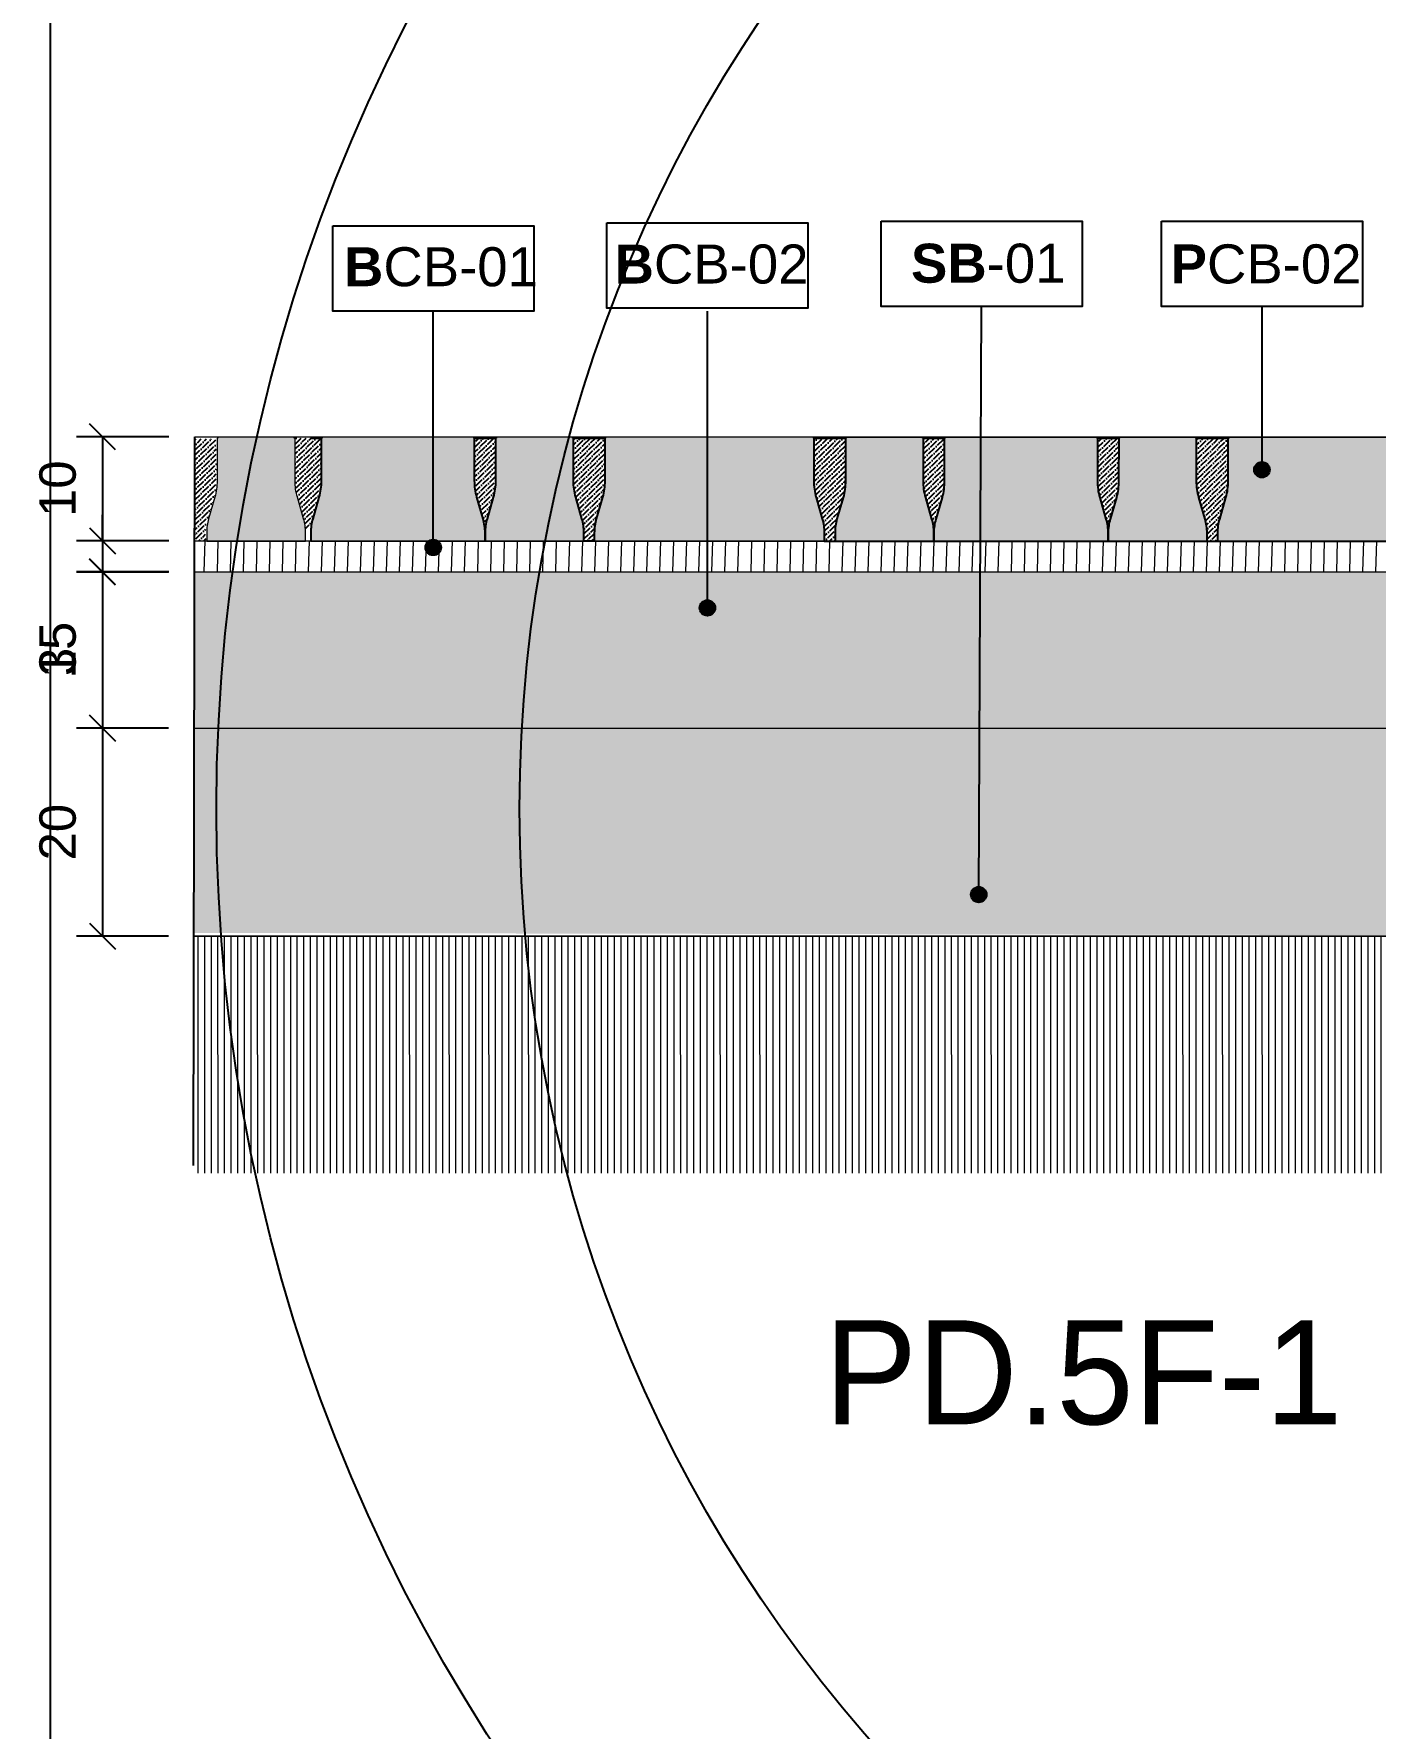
# Model space of a CAD drawing. Header units: metres. Extents: x -325 to 301, y -147 to 149.
# Drawn here: x 62.219 to 63.507, y 70.963 to 72.592 of the extents above; entities that cross this region are included whole.
import ezdxf

# ---------------------------------------------------------------- set-up
doc = ezdxf.new("R2010")
doc.units = ezdxf.units.M
doc.layers.get('Defpoints').update_dxf_attribs({"lineweight": 13})
doc.layers.add('-aux', color=50, linetype='Continuous', plot=False)
doc.layers.add('-AUX-QAD', color=5, linetype='Continuous', plot=False)
doc.layers.add('0-TX-1_25', color=7, linetype='Continuous', true_color=0x3f4f7f)
doc.layers.add('EIT_3 TR sorra', color=7, linetype='Continuous', true_color=0xd8ceb0)
for name, color, linetype, lineweight, true_color in [('03-TR-Paviment_05_Open Joint Precast Pavements', 7, 'Continuous', 5, 0xb3b3b3), ('3-TR sorra granitica', 7, 'Continuous', 0, 0xf2dac9), ('3-TR tot_u', 7, 'Continuous', 5, 0x787878)]:
    doc.layers.add(name, color=color, linetype=linetype, lineweight=lineweight, true_color=true_color)
for name, color, linetype, lineweight in [('1-CM', 7, 'Continuous', 0), ('3-TR Seleccionat', 44, 'Continuous', 0), ('3-TR Tot-u', 37, 'Continuous', 0)]:
    doc.layers.add(name, color=color, linetype=linetype, lineweight=lineweight)
for name, color, linetype in [('1-SECCIÓ', 1, 'Continuous'), ('A-KEYPLAN_HATCH', 7, 'Continuous'), ('A_TEXT_2', 7, 'Continuous')]:
    doc.layers.add(name, color=color, linetype=linetype)
doc.styles.get("Standard").update_dxf_attribs({"font": 'arial.ttf'})
doc.styles.add('x-llegenda materials$0$ENGRAVERS', font='TT0586M.TTF')
doc.dimstyles.new('ISO-25', dxfattribs={"dimtxt": 0.1, "dimasz": 0.1, "dimexe": 0.1, "dimexo": 0.1, "dimgap": 0.1, "dimtad": 1, "dimdec": 0, "dimlfac": 100, "dimzin": 9, "dimtxsty": 'Standard', "dimblk": 'OBLIQUE', "dimcen": 0.1, "dimadec": 0, "dimazin": 0, "dimtfac": 1, "dimtdec": 0, "dimtmove": 0, "dimatfit": 3, "dimldrblk": 'OBLIQUE', "dimfxl": 1, "dimarcsym": 0})
pattern_1 = [(44.41469319198954, (33.19549454456551, 1.896411800217919), (0.001877787426372729, 0.006618133599094154), [0.00853281250000004, -0.00170656250000001, 0, -0.00170656250000001])]
pattern_2 = [(44.41469319198954, (33.79414858476848, 1.896225251290531), (0.001877787426372729, 0.006618133599094154), [0.00853281250000004, -0.00170656250000001, 0, -0.00170656250000001])]

# ---------------------------------------------------------------- blocks, each defined once
blk = doc.blocks.new('hatch keyplan 2')
at = {"layer": 'A-KEYPLAN_HATCH'}
blk.add_lwpolyline([(0, 0.005476596624248486), (0.012874798693294, 0.005476596623793739), (0.012874798693294, -2.273736754432321e-13), (0, 0)], close=True, dxfattribs=at)
blk = doc.blocks.new('hatch keyplan')
at = {"layer": 'A-KEYPLAN_HATCH'}
blk.add_blockref('hatch keyplan 2', (1.430579833341536, 0.8521467901477053), dxfattribs=at)
blk = doc.blocks.new('B-CB02')
at = {"layer": 'A-KEYPLAN_HATCH'}
blk.add_blockref('hatch keyplan', (-1.430579833341536, -0.8521467901477053), dxfattribs=at)
at = {"layer": 'A_TEXT_2', "insert": (-0.0007977308478888112, 0.004087061300781514), "char_height": 0.0025, "attachment_point": 1}
blk.add_mtext_dynamic_manual_height_columns('\\pi0.00129;{\\fArial|b1|i0|c0|p34;B}CB-02', width=0.01456192034901793, gutter_width=0.015, heights=[0], dxfattribs=at)
blk = doc.blocks.new('SB-01')
at = {"layer": 'A-KEYPLAN_HATCH'}
blk.add_blockref('hatch keyplan', (-1.430579833341536, -0.8521467901477053), dxfattribs=at)
at = {"layer": 'A_TEXT_2', "insert": (-0.0007977307988561444, 0.004032374434375541), "char_height": 0.0025, "attachment_point": 1}
blk.add_mtext_dynamic_manual_height_columns('\\pi0.00271;{\\fArial|b1|i0|c0|p34;SB}-01', width=0.01456192034901793, gutter_width=0.015, heights=[0], dxfattribs=at)
blk = doc.blocks.new('B-CB01')
at = {"layer": 'A-KEYPLAN_HATCH'}
blk.add_blockref('hatch keyplan', (-1.430579833341536, -0.8521467901477052), dxfattribs=at)
at = {"layer": 'A_TEXT_2', "insert": (-0.0007977308478921419, 0.004105509799023688), "char_height": 0.0025, "attachment_point": 1}
blk.add_mtext_dynamic_manual_height_columns('\\pi0.00152;{\\fArial|b1|i0|c0|p34;B}CB-01', width=0.01456192034901793, gutter_width=0.015, heights=[0], dxfattribs=at)
blk = doc.blocks.new('POINT')
at = {"layer": '0-TX-1_25'}
h = blk.add_hatch(dxfattribs=at)
h.set_pattern_fill('ANGLE', color=256)
h.set_pattern_definition([(0, (-83.74681484067048, -12.72584030761209), (0, 6.985), [5.08, -1.905]), (90, (-83.74681484067048, -12.72584030761209), (-6.985, 4.277078946022131e-16), [5.08, -1.905])])
edge = h.paths.add_edge_path()
edge.add_arc((0, 0), 0.0075, 0, 360)
h = blk.add_hatch(color=256, dxfattribs=at)
h.dxf.hatch_style = 1
edge = h.paths.add_edge_path()
edge.add_arc((0, 0), 0.0075, 0, 360)
blk.add_circle((0, 0), 0.0075, dxfattribs=at)
blk = doc.blocks.new('PCB03')
at = {"layer": 'A-KEYPLAN_HATCH'}
blk.add_blockref('hatch keyplan', (-1.42957983326266, -0.8521467901535917), dxfattribs=at)
at = {"layer": 'A_TEXT_2', "insert": (0.0002022692309803231, 0.0039881901570753), "char_height": 0.0025, "attachment_point": 1}
blk.add_mtext_dynamic_manual_height_columns('\\pi0.00139;{\\fArial|b1|i0|c0|p34;P}CB-02', width=0.01456192034901793, gutter_width=0.015, heights=[0], dxfattribs=at)
blk = doc.blocks.new('_Oblique')
at = {"color": 0, "lineweight": -2}
blk.add_line((-0.499999999995058, -0.4999999998130015), (0.500000000028669, 0.500000000163238), dxfattribs=at)
blk = doc.blocks.new('*D508')
at = {"layer": '0-TX-1_25', "color": 0, "lineweight": -2, "transparency": 16777216}
for p, q in [((62.34834091447259, 72.20461148349841), (62.25948401243419, 72.20461148349841)), ((62.28448401243419, 72.20461148349841), (62.28448401243419, 72.10461148349842)), ((62.34834091383151, 72.10461148349842), (62.25948401243419, 72.10461148349842))]:
    blk.add_line(p, q, dxfattribs=at)
at = {"layer": 'Defpoints', "color": 0, "transparency": 16777216}
for p in [(62.37334091447259, 72.20461148349841), (62.28448401243419, 72.10461148349842), (62.37334091383151, 72.10461148349842)]:
    blk.add_point(p, dxfattribs=at)
at = {"layer": '0-TX-1_25', "color": 0, "lineweight": -2, "transparency": 16777216, "xscale": 0.025, "yscale": 0.025, "zscale": 0.025}
for p, rotation in [((62.28448401243419, 72.20461148349841), 90), ((62.28448401243419, 72.10461148349842), 270)]:
    blk.add_blockref('_Oblique', p, dxfattribs=dict(at, rotation=rotation))
at = {"layer": '0-TX-1_25', "color": 0, "transparency": 16777216, "insert": (62.24161395786394, 72.15461148349839), "char_height": 0.035, "attachment_point": 5, "rotation": 90}
blk.add_mtext('10', dxfattribs=at)
blk = doc.blocks.new('*D509')
at = {"layer": '0-TX-1_25', "color": 0, "lineweight": -2, "transparency": 16777216}
for p, q in [((62.28448401243425, 72.10461148349842), (62.28448401243425, 72.12961148349842)), ((62.34834091383151, 72.10461148349842), (62.25948401243425, 72.10461148349842)), ((62.28448401243425, 72.10461148349842), (62.28448401243425, 72.07461148349842)), ((62.34834091363919, 72.07461148349842), (62.25948401243425, 72.07461148349842)), ((62.28448401243425, 72.07461148349842), (62.28448401243425, 71.95169197463075))]:
    blk.add_line(p, q, dxfattribs=at)
at = {"layer": 'Defpoints', "color": 0, "transparency": 16777216}
for p in [(62.37334091383151, 72.10461148349842), (62.28448401243425, 72.07461148349842), (62.37334091363919, 72.07461148349842)]:
    blk.add_point(p, dxfattribs=at)
at = {"layer": '0-TX-1_25', "color": 0, "lineweight": -2, "transparency": 16777216, "xscale": 0.025, "yscale": 0.025, "zscale": 0.025}
for p, rotation in [((62.28448401243425, 72.10461148349842), 270), ((62.28448401243425, 72.07461148349842), 90)]:
    blk.add_blockref('_Oblique', p, dxfattribs=dict(at, rotation=rotation))
at = {"layer": '0-TX-1_25', "color": 0, "transparency": 16777216, "insert": (62.24160202061979, 71.98815172906455), "char_height": 0.035, "attachment_point": 5, "rotation": 90}
blk.add_mtext('3', dxfattribs=at)
blk = doc.blocks.new('*D510')
at = {"layer": '0-TX-1_25', "color": 0, "lineweight": -2, "transparency": 16777216}
for p, q in [((62.34809694370386, 72.0744453959608), (62.25948401243431, 72.0744453959608)), ((62.28448401243431, 72.0744453959608), (62.28448401243431, 71.92461148349997)), ((62.34809694274331, 71.92461148349997), (62.25948401243431, 71.92461148349997))]:
    blk.add_line(p, q, dxfattribs=at)
at = {"layer": 'Defpoints', "color": 0, "transparency": 16777216}
for p in [(62.37309694370386, 72.0744453959608), (62.28448401243431, 71.92461148349997), (62.37309694274331, 71.92461148349997)]:
    blk.add_point(p, dxfattribs=at)
at = {"layer": '0-TX-1_25', "color": 0, "lineweight": -2, "transparency": 16777216, "xscale": 0.025, "yscale": 0.025, "zscale": 0.025}
for p, rotation in [((62.28448401243431, 72.0744453959608), 90), ((62.28448401243431, 71.92461148349997), 270)]:
    blk.add_blockref('_Oblique', p, dxfattribs=dict(at, rotation=rotation))
at = {"layer": '0-TX-1_25', "color": 0, "transparency": 16777216, "insert": (62.24161395786405, 71.99952843973035), "char_height": 0.035, "attachment_point": 5, "rotation": 90}
blk.add_mtext('15', dxfattribs=at)
blk = doc.blocks.new('*D511')
at = {"layer": '0-TX-1_25', "color": 0, "lineweight": -2, "transparency": 16777216}
for p, q in [((62.34781579914892, 71.92444592291261), (62.25948401243436, 71.92444592291261)), ((62.28448401243436, 71.92444592291261), (62.28448401243436, 71.72461148350177)), ((62.34781579786783, 71.72461148350177), (62.25948401243436, 71.72461148350177))]:
    blk.add_line(p, q, dxfattribs=at)
at = {"layer": 'Defpoints', "color": 0, "transparency": 16777216}
for p in [(62.37281579914892, 71.92444592291261), (62.28448401243436, 71.72461148350177), (62.37281579786783, 71.72461148350177)]:
    blk.add_point(p, dxfattribs=at)
at = {"layer": '0-TX-1_25', "color": 0, "lineweight": -2, "transparency": 16777216, "xscale": 0.025, "yscale": 0.025, "zscale": 0.025}
for p, rotation in [((62.28448401243436, 71.92444592291261), 90), ((62.28448401243436, 71.72461148350177), 270)]:
    blk.add_blockref('_Oblique', p, dxfattribs=dict(at, rotation=rotation))
at = {"layer": '0-TX-1_25', "color": 0, "transparency": 16777216, "insert": (62.24161395786411, 71.82452870320716), "char_height": 0.035, "attachment_point": 5, "rotation": 90}
blk.add_mtext('20', dxfattribs=at)

msp = doc.modelspace()

# ---------------------------------------------------------------- hatches: boundary and pattern name
at = {"layer": '03-TR-Paviment_05_Open Joint Precast Pavements'}
h = msp.add_hatch(color=256, dxfattribs=at)
h.dxf.hatch_style = 1
edge = h.paths.add_edge_path()
edge.add_line((62.47958551943285, 72.1041510557046), (62.47958807267612, 72.11234683468578))
edge.add_arc((62.4311705143372, 72.11236191934081), 0.04841756068875655, 359.9821493055315, 375.9811684319209)
edge.add_line((62.47771684468979, 72.12569230994865), (62.47177666708347, 72.14643389741238))
edge.add_arc((62.52671274156273, 72.16216701920905), 0.05714458330112045, 179.982144198055, 195.981163324337, ccw=False)
edge.add_line((62.46956816103658, 72.16218482789154), (62.46958097359121, 72.20331010216987))
edge.add_line((62.46958097359121, 72.20331010216987), (62.46878376905501, 72.20331035211339))
edge.add_line((62.46878376905501, 72.20331035211339), (62.46878403270307, 72.20415442689509))
edge.add_line((62.46878403270307, 72.20415442689509), (62.395486241358, 72.2041772652107))
edge.add_line((62.395486241358, 72.2041772652107), (62.39548597856567, 72.20333318853046))
edge.add_line((62.39548597856567, 72.20333318853046), (62.39468877317373, 72.20333344037253))
edge.add_line((62.39468877317373, 72.20333344037253), (62.39467595924195, 72.16220816661563))
edge.add_arc((62.33753136318598, 72.1622259716978), 0.05714459882981884, 343.98312868647014, 359.9821478127524, ccw=False)
edge.add_line((62.39245763669568, 72.14645861130492), (62.38650453527847, 72.12572072689551))
edge.add_arc((62.43304254643377, 72.11236133681575), 0.04841755658429921, 163.9831303516166, 179.9821494780036)
edge.add_line((62.38462499219926, 72.11237642132376), (62.38462243810025, 72.10418064424114))
edge.add_line((62.38462243810025, 72.10418064424114), (62.47958551943285, 72.1041510557046))
h = msp.add_hatch(color=256, dxfattribs=at)
h.dxf.hatch_style = 1
edge = h.paths.add_edge_path()
edge.add_line((62.65207667236613, 72.10409731109804), (62.65207922602792, 72.1122930888973))
edge.add_arc((62.60366166282535, 72.11230817953779), 0.04841756555427229, 359.9821422243306, 375.9811613507175)
edge.add_line((62.65020799950291, 72.12563856573253), (62.64426782230576, 72.14638015178171))
edge.add_arc((62.69920390477674, 72.16211327773834), 0.05714459212931318, 179.982146001704, 195.9811651279875, ccw=False)
edge.add_line((62.64205931542184, 72.16213108462469), (62.64207212789228, 72.20325635680925))
edge.add_line((62.64207212789228, 72.20325635680925), (62.6412749219228, 72.20325660587832))
edge.add_line((62.6412749219228, 72.20325660587832), (62.64127518653886, 72.20410068155317))
edge.add_line((62.64127518653886, 72.20410068155317), (62.49544932148278, 72.20414611967549))
edge.add_line((62.49544932148278, 72.20414611967549), (62.49544906047676, 72.20330204105925))
edge.add_line((62.49544906047676, 72.20330204105925), (62.49465185372638, 72.20330229388803))
edge.add_line((62.49465185372638, 72.20330229388803), (62.49463904159962, 72.16217701866042))
edge.add_arc((62.43749445619881, 72.16219482648692), 0.05714458817551064, 343.9831259315361, 359.9821450578195, ccw=False)
edge.add_line((62.49242071870966, 72.1464274663928), (62.48646761721762, 72.12568958012223))
edge.add_arc((62.53300561872106, 72.11233018839596), 0.04841754776142289, 163.9831253273422, 179.9821444537296)
edge.add_line((62.48458807331075, 72.11234527714696), (62.48458551871838, 72.10414949938512))
edge.add_line((62.48458551871838, 72.10414949938512), (62.65207667236613, 72.10409731109804))
h = msp.add_hatch(color=256, dxfattribs=at)
h.dxf.hatch_style = 1
edge = h.paths.add_edge_path()
edge.add_line((62.74703975384595, 72.10406771463295), (62.74704230708923, 72.11226349361412))
edge.add_arc((62.69862474875031, 72.11227857826916), 0.04841756068875655, 359.9821493055315, 375.9811684319209)
edge.add_line((62.7451710791029, 72.12560896887699), (62.73923090149658, 72.14635055634072))
edge.add_arc((62.79416697597583, 72.16208367813739), 0.05714458330112045, 179.982144198055, 195.981163324337, ccw=False)
edge.add_line((62.73702239544969, 72.16210148681988), (62.73703520800431, 72.20322676109821))
edge.add_line((62.73703520800431, 72.20322676109821), (62.73623800346812, 72.20322701104173))
edge.add_line((62.73623800346812, 72.20322701104173), (62.73623826711618, 72.20407108582343))
edge.add_line((62.73623826711618, 72.20407108582343), (62.66294047577111, 72.20409392413904))
edge.add_line((62.66294047577111, 72.20409392413904), (62.66294021297878, 72.2032498474588))
edge.add_line((62.66294021297878, 72.2032498474588), (62.66214300758683, 72.20325009930087))
edge.add_line((62.66214300758683, 72.20325009930087), (62.66213019365506, 72.16212482554397))
edge.add_arc((62.60498559759909, 72.16214263062612), 0.05714459882981884, 343.98312868648384, 359.9821478127666, ccw=False)
edge.add_line((62.65991187110879, 72.14637527023326), (62.65395876969158, 72.12563738582385))
edge.add_arc((62.70049678084688, 72.11227799574411), 0.04841755658429529, 163.9831303516328, 179.9821494780204)
edge.add_line((62.65207922661237, 72.1122930802521), (62.65207667251336, 72.10409730316948))
edge.add_line((62.65207667251336, 72.10409730316948), (62.74703975384595, 72.10406771463295))
h = msp.add_hatch(color=256, dxfattribs=at)
h.dxf.hatch_style = 1
edge = h.paths.add_edge_path()
edge.add_line((62.97827648099108, 72.1039956543501), (62.97827903657013, 72.11219143347039))
edge.add_arc((62.92986148264567, 72.11220651902346), 0.04841755627457665, 359.9821482411915, 375.9811673675822)
edge.add_line((62.9764078090023, 72.12553690755132), (62.97046762906957, 72.1462784951086))
edge.add_arc((63.0254037100419, 72.16201161923435), 0.05714459018449601, 179.982144650628, 195.9811637769098, ccw=False)
edge.add_line((62.96825912263223, 72.1620294274676), (62.96827193700123, 72.2031547005079))
edge.add_line((62.96827193700123, 72.2031547005079), (62.96747473196231, 72.20315494953955))
edge.add_line((62.96747473196231, 72.20315494953955), (62.96747499567586, 72.20399902594976))
edge.add_line((62.96747499567586, 72.20399902594976), (62.76790355474177, 72.20406121135014))
edge.add_line((62.76790355474177, 72.20406121135014), (62.7679032937264, 72.20321713250128))
edge.add_line((62.7679032937264, 72.20321713250128), (62.76710608690118, 72.20321738346891))
edge.add_line((62.76710608690118, 72.20321738346891), (62.76709327388127, 72.16209210920928))
edge.add_arc((62.7099486871478, 72.1621099135401), 0.05714458950707976, 343.9831294368872, 359.9821485631699, ccw=False)
edge.add_line((62.76487495190317, 72.14634255643895), (62.75892184908076, 72.12560467185301))
edge.add_arc((62.80545985694388, 72.11224528237167), 0.04841755325480497, 163.9831299573297, 179.98214908372)
edge.add_line((62.75704230603897, 72.11226036721183), (62.75703975234912, 72.10406458871465))
edge.add_line((62.75703975234912, 72.10406458871465), (62.97827648099108, 72.1039956543501))
h = msp.add_hatch(color=256, dxfattribs=at)
h.dxf.hatch_style = 1
edge = h.paths.add_edge_path()
edge.add_line((63.0832395589307, 72.10396295069039), (63.08324211398835, 72.11215872843353))
edge.add_arc((63.03482455063666, 72.11217380889829), 0.04841756570021631, 359.9821542660086, 375.9811733923985)
edge.add_line((63.08137088465293, 72.12550420491571), (63.07543070792106, 72.14624579094618))
edge.add_arc((63.13036678739467, 72.16197891324109), 0.05714458823962914, 179.9821432996088, 195.9811624258908, ccw=False)
edge.add_line((63.07322220193029, 72.16199672282119), (63.07323501531259, 72.20312199450304))
edge.add_line((63.07323501531259, 72.20312199450304), (63.07243780981775, 72.20312224378605))
edge.add_line((63.07243780981775, 72.20312224378605), (63.07243807307537, 72.20396632044759))
edge.add_line((63.07243807307537, 72.20396632044759), (62.99914028313552, 72.20398915893975))
edge.add_line((62.99914028313552, 72.20398915893975), (62.99914001894733, 72.20314508231561))
edge.add_line((62.99914001894733, 72.20314508231561), (62.99834281353667, 72.2031453336924))
edge.add_line((62.99834281353667, 72.2031453336924), (62.99833000140991, 72.1620200584648))
edge.add_arc((62.94118541983894, 72.16203787003607), 0.05714458434683836, 343.98312217567405, 359.98214130195583, ccw=False)
edge.add_line((62.99611167763616, 72.14627050739782), (62.99015857658134, 72.12553262041061))
edge.add_arc((63.03669658107776, 72.11217322643981), 0.04841755125752619, 163.983123751595, 179.9821428779852)
edge.add_line((62.98827903217176, 72.11218831652347), (62.98827648037111, 72.1039925386494))
edge.add_line((62.98827648037111, 72.1039925386494), (63.0832395589307, 72.10396295069039))
h = msp.add_hatch(color=256, dxfattribs=at)
h.dxf.hatch_style = 1
edge = h.paths.add_edge_path()
edge.add_line((63.25073071256909, 72.10391076217066), (63.25073326625894, 72.11210654066784))
edge.add_arc((63.20231570552549, 72.11212163085956), 0.04841756308501075, 359.9821427544733, 375.9811618808611)
edge.add_line((63.24886203970588, 72.12545201680514), (63.24292186204345, 72.14619360287304))
edge.add_arc((63.29785794634535, 72.16192672733096), 0.0571445934768462, 179.9821440516828, 195.9811631779672, ccw=False)
edge.add_line((63.24071335564351, 72.16194453616261), (63.24072616763932, 72.20306980813321))
edge.add_line((63.24072616763932, 72.20306980813321), (63.23992896211641, 72.2030700567183))
edge.add_line((63.23992896211641, 72.2030700567183), (63.23992922628589, 72.20391413287714))
edge.add_line((63.23992922628589, 72.20391413287714), (63.09410336122046, 72.20395957076681))
edge.add_line((63.09410336122046, 72.20395957076681), (63.09410309976786, 72.20311549263458))
edge.add_line((63.09410309976786, 72.20311549263458), (63.09330589440398, 72.20311574517459))
edge.add_line((63.09330589440398, 72.20311574517459), (63.09329308135601, 72.16199047021703))
edge.add_arc((63.03614849528885, 72.16200827629568), 0.05714458884132004, 343.9831276842342, 359.9821468105161, ccw=False)
edge.add_line((63.09107475892199, 72.14624091769805), (63.08512165742994, 72.1255030314275))
edge.add_arc((63.13165965893337, 72.11214363970123), 0.04841754776141606, 163.9831253273398, 179.9821444537296)
edge.add_line((63.08324211352306, 72.11215872845223), (63.0832395589307, 72.10396295069039))
edge.add_line((63.0832395589307, 72.10396295069039), (63.25073071256909, 72.10391076217066))
h = msp.add_hatch(color=256, dxfattribs=at)
h.dxf.hatch_style = 1
edge = h.paths.add_edge_path()
edge.add_line((63.34569379360235, 72.10388116618957), (63.34569634730155, 72.11207694491938))
edge.add_arc((63.2972787903841, 72.11209203271696), 0.04841755926827373, 359.9821455862203, 375.9811647126083)
edge.add_line((63.34382512023643, 72.12542241991218), (63.33788494171826, 72.14616400787862))
edge.add_arc((63.39282101686382, 72.1618971314231), 0.05714458442288225, 179.9821456988248, 195.981164825108, ccw=False)
edge.add_line((63.33567643521544, 72.16191493860913), (63.33568924821665, 72.20304021240347))
edge.add_line((63.33568924821665, 72.20304021240347), (63.33489204413637, 72.20304046209564))
edge.add_line((63.33489204413637, 72.20304046209564), (63.3348923073285, 72.2038845371287))
edge.add_line((63.3348923073285, 72.2038845371287), (63.2615945155088, 72.20390737523037))
edge.add_line((63.2615945155088, 72.20390737523037), (63.26159425318175, 72.20306329853142))
edge.add_line((63.26159425318175, 72.20306329853142), (63.26079704778046, 72.20306355014087))
edge.add_line((63.26079704778046, 72.20306355014087), (63.26078423292746, 72.161938276654))
edge.add_arc((63.20363963820216, 72.16195607682481), 0.05714459749761282, 343.9831336104033, 359.9821527366866, ccw=False)
edge.add_line((63.2585659117864, 72.14618872151982), (63.25261280944797, 72.12545083738047))
edge.add_arc((63.29915082060326, 72.11209144730071), 0.04841755658429239, 163.9831303516143, 179.9821494780036)
edge.add_line((63.25073326636876, 72.11210653180872), (63.25073071271633, 72.10391075424211))
edge.add_line((63.25073071271633, 72.10391075424211), (63.34569379360235, 72.10388116618957))
h = msp.add_hatch(color=256, dxfattribs=at)
h.dxf.hatch_style = 1
edge = h.paths.add_edge_path()
edge.add_line((63.57693052120339, 72.10380910565537), (63.57693307631717, 72.11200488479436))
edge.add_arc((63.52851552321576, 72.11201997019785), 0.04841755545148001, 359.9821484179003, 375.9811675442892)
edge.add_line((63.57506184873999, 72.12535035864265), (63.56912166973783, 72.14609194616251))
edge.add_arc((63.6240577513765, 72.16182507203612), 0.05714459130631445, 179.9821461514404, 195.9811652777236, ccw=False)
edge.add_line((63.56691316284455, 72.16184287877287), (63.56692597721354, 72.20296815181315))
edge.add_line((63.56692597721354, 72.20296815181315), (63.56612877172806, 72.2029684013288))
edge.add_line((63.56612877172806, 72.2029684013288), (63.56612903541355, 72.20381247704108))
edge.add_line((63.56612903541355, 72.20381247704108), (63.36655759494474, 72.20387466242276))
edge.add_line((63.36655759494474, 72.20387466242276), (63.36655733346408, 72.20303058359261))
edge.add_line((63.36655733346408, 72.20303058359261), (63.3657601271135, 72.20303083477417))
edge.add_line((63.3657601271135, 72.20303083477417), (63.36574731317237, 72.1619055607846))
edge.add_arc((63.30860272593871, 72.1619233617028), 0.05714459000621735, 343.98313285869614, 359.982151984978, ccw=False)
edge.add_line((63.3635289921155, 72.14615600774422), (63.35757588928372, 72.12541812292564))
edge.add_arc((63.40411389714685, 72.1120587334443), 0.04841755325481181, 163.983129957332, 179.98214908372)
edge.add_line((63.35569634624193, 72.11207381828446), (63.35569379210551, 72.10387804027127))
edge.add_line((63.35569379210551, 72.10387804027127), (63.57693052120339, 72.10380910565537))
at = {"layer": '3-TR Seleccionat'}
h = msp.add_hatch(dxfattribs=at)
h.set_pattern_fill('ANSI31', color=256, scale=0.002, angle=45, style=0)
h.set_pattern_definition([(90, (-441011.9001445141, -650764.670564392), (-0.00635, 1.301042606982605e-18), [])])
h.paths.add_polyline_path([(64.02995618926958, 71.72461147287827), (64.02582826170095, 71.72461147290473), (63.67334091232302, 71.72461147516442), (62.37334091142108, 71.72461148342433), (62.37202824400504, 71.4968829025376), (65.37202824370007, 71.4968829025376), (65.37202824154329, 71.7246114642746)])
at = {"layer": '3-TR sorra granitica'}
h = msp.add_hatch(dxfattribs=at)
h.set_pattern_fill('LINE', color=256, scale=0.09999999999999998, angle=52.72158337429795, style=0)
h.set_pattern_definition([(88.36805561304612, (92.05289207263269, 279.5435255771752), (-0.01249492990494964, 0.0003559868963814099), [])])
h.paths.add_polyline_path([(62.37334091360192, 72.10461148349839), (62.37334091363916, 72.07461148349839), (63.67058118506313, 72.07461147518212), (63.6733409147591, 72.10461147516443)])
at = {"layer": '3-TR Tot-u'}
h = msp.add_hatch(dxfattribs=at)
h.set_pattern_fill('EARTH', color=256, scale=0.005, angle=-80.8247561036608, style=0)
h.set_pattern_definition([(279.1752438963392, (16.34258739799042, 76.93868331441611), (0.03640645211205976, -0.02628108149624554), [0.03175, -0.03175]), (279.1752438963392, (16.35434131054199, 76.94058182140658), (0.03640645211205976, -0.02628108149624554), [0.03175, -0.03175]), (279.1752438963392, (16.36609522309353, 76.94248032839704), (0.03640645211205976, -0.02628108149624554), [0.03175, -0.03175]), (9.175243896339197, (16.37064602960756, 76.93919519321001), (0.02628108149624554, 0.03640645211205976), [0.03175, -0.03175]), (9.175243896339197, (16.37254453659801, 76.92744128065846), (0.02628108149624554, 0.03640645211205976), [0.03175, -0.03175]), (9.175243896339197, (16.37444304358848, 76.9156873681069), (0.02628108149624554, 0.03640645211205976), [0.03175, -0.03175])])
h.paths.add_polyline_path([(63.99605443947557, 71.92461147282114), (64.02580856023593, 71.72474381375686), (64.09956580240869, 71.72461147243202), (65.37202824154329, 71.7246114642746), (65.37202824328875, 71.99688290246776), (63.98529545531434, 71.99688290731086)])
h.paths.add_polyline_path([(63.62571928242532, 71.72546168692452), (63.65130029235269, 71.92461147508959), (62.37334091267755, 71.92461148349838), (62.37244705706777, 71.72771041127747)])
at = {"layer": '3-TR tot_u'}
h = msp.add_hatch(dxfattribs=at)
h.set_pattern_fill('AR-CONC', color=256, scale=0.0002, angle=90.26641431039367)
h.set_pattern_definition([(140.2664143103937, (28.05867056734678, 4.355624692560909), (0.003018358551071247, 0.03645136258436954), [0.00381, -0.04191]), (85.26641431039367, (28.05867056734678, 4.355624692560909), (-0.03817818106754276, -0.007226282933233686), [0.003048, -0.033528116834]), (190.7178590103937, (28.05892209654573, 4.3586622963564), (-0.03515982095845395, 0.02922507956224307), [0.00323800176, -0.03561804892000001]), (136.4506143103937, (28.04851067717976, 4.355577450693133), (0.00815628255818146, 0.05425431968784703), [0.005715, -0.062865]), (186.9019719203937, (28.04919036194612, 4.360098639960214), (-0.04970546584793135, 0.04725021761608914), [0.004857004628, -0.053427121632]), (81.45056548039366, (28.04851067717976, 4.355577450693133), (-0.04970546584550613, 0.04725021761879526), [0.004571993414, -0.050291946384]), (111.2664143103937, (28.05102702878763, 4.360669206243585), (0.02031182351307306, 0.03041765279537408), [0.00381, -0.04191]), (56.2664143103937, (28.05102702878763, 4.360669206243585), (-0.03689466829018208, 0.01218898497184377), [0.003048, -0.033528]), (161.7178593103937, (28.05271968075727, 4.363204010642093), (-0.01658284496692729, 0.04260663769872181), [0.003238001759999999, -0.03561798751999997]), (127.7664143103937, (28.05867056734678, 4.355624692560909), (-0.01691369723239765, 0.0005390813352213942), [0, -0.0331216, 0, -0.034036, 0, -0.033655]), (97.76641431039367, (28.05867056734678, 4.355624692560909), (-0.02009803784807661, 0.01327062430379522), [0, -0.0194056, 0, -0.0323596, 0, -0.012827]), (57.76641431039366, (28.05872324202935, 4.344296415024687), (0.001019642850235293, 0.02712315336894964), [0, -0.0127, 0, -0.039624, 0, -0.052578]), (47.76641431039366, (28.05874686296324, 4.339216469941164), (-0.005222997154178432, 0.02960187044262312), [0, -0.01651, 0, -0.0263144, 0, -0.037338])])
h.paths.add_polyline_path([(63.67058118506313, 72.07461147518212), (62.37334091363996, 72.07461148349839), (62.37334091267755, 71.92461148349838), (62.38632046305857, 71.92461148341518), (63.65130029238041, 71.92461147530572)])
at = {"layer": 'EIT_3 TR sorra'}
h = msp.add_hatch(dxfattribs=at)
h.set_pattern_fill('ANSI36', color=256, scale=0.001075000000000009, angle=-0.5853068080104545, style=0, double=1)
h.set_pattern_definition([(44.41469319198954, (33.09473398752495, 1.895571097828579), (0.001877787426372729, 0.006618133599094154), [0.00853281250000004, -0.00170656250000001, 0, -0.00170656250000001])])
edge = h.paths.add_edge_path()
edge.add_line((62.3838249636368, 72.10330529907203), (62.38462257236525, 72.10461148342607))
edge.add_line((62.38462257236525, 72.10461148342607), (62.37334091383148, 72.10461148349839))
edge.add_line((62.37334091383148, 72.10461148349839), (62.37322464943841, 72.14258042670181))
edge.add_line((62.37322464943841, 72.14258042670181), (62.37325897578064, 72.1608946111878))
edge.add_line((62.37325897578064, 72.1608946111878), (62.37333687491002, 72.20245624967983))
edge.add_line((62.37333687491002, 72.20245624967983), (62.39389129840664, 72.20246158793421))
edge.add_line((62.39389129840664, 72.20246158793421), (62.39387848249623, 72.16133281837294))
edge.add_arc((62.33673390280905, 72.16135062731736), 0.05714458246222884, 343.98312472598076, 359.98214393516537, ccw=False)
edge.add_line((62.39166015949665, 72.14558326764394), (62.38570705959791, 72.12484538198004))
edge.add_arc((62.41414361599112, 72.11317523891773), 0.03073808677518565, 157.6871322574837, 196.1769043629337)
edge.add_line((62.3846225709473, 72.10461148517771), (62.3838249636368, 72.10330529907203))
h = msp.add_hatch(dxfattribs=at)
h.set_pattern_fill('ANSI36', color=256, scale=0.001075000000000009, angle=-0.5853068080104545, style=0, double=1)
h.set_pattern_definition(pattern_1)
edge = h.paths.add_edge_path()
edge.add_line((62.48458552067736, 72.10414600146137), (62.47958807158653, 72.11234333714032))
edge.add_arc((62.45442541246928, 72.11562173456183), 0.02537532863835011, 352.5768505705518, 383.3823293483438)
edge.add_line((62.47771684468979, 72.12569230994865), (62.47263624719179, 72.14343246257651))
edge.add_line((62.47263624719179, 72.14343246257651), (62.46956972657013, 72.16174365386509))
edge.add_line((62.46956972657013, 72.16174365386509), (62.46958097213163, 72.20330541728615))
edge.add_line((62.46958097213163, 72.20330541728615), (62.4946518554472, 72.20330229032355))
edge.add_line((62.4946518554472, 72.20330229032355), (62.49463903953679, 72.16217352076228))
edge.add_arc((62.43749445984962, 72.1621913297067), 0.05714458246222884, 343.98312472598076, 359.98214393516537, ccw=False)
edge.add_line((62.49242071653721, 72.14642397003328), (62.48646761663848, 72.12568608436938))
edge.add_arc((62.46997775176934, 72.12574336518895), 0.01648996435698593, 305.6475813037554, 359.80097253469114, ccw=False)
edge.add_line((62.47958807016858, 72.11234333889196), (62.48458552067736, 72.10414600146137))
h = msp.add_hatch(dxfattribs=at)
h.set_pattern_fill('ANSI36', color=256, scale=0.001075000000000009, angle=-0.5853068080104545, style=0, double=1)
h.set_pattern_definition(pattern_1)
edge = h.paths.add_edge_path()
edge.add_line((62.65207667299473, 72.10409381485891), (62.65207922711245, 72.11228959240681))
edge.add_arc((62.60366167401016, 72.1123046778102), 0.04841755545236106, 359.9821484180183, 375.9811675441314)
edge.add_line((62.65020799953528, 72.12563506625511), (62.64426782343708, 72.14637665645444))
edge.add_arc((62.69920390957213, 72.16210978782068), 0.05714459714115843, 179.9821502046111, 195.9811693308287, ccw=False)
edge.add_line((62.64205931520407, 72.16212759051677), (62.64207213074012, 72.20325635809284))
edge.add_line((62.64207213074012, 72.20325635809284), (62.66214300814566, 72.2032501016086))
edge.add_line((62.66214300814566, 72.2032501016086), (62.66213019355889, 72.1621213344604))
edge.add_arc((62.60498560166507, 72.16213913995776), 0.05714459466780223, 343.98312826884415, 359.9821473951551, ccw=False)
edge.add_line((62.65991187105939, 72.14637178031292), (62.65395877011682, 72.12563389611744))
edge.add_arc((62.70049676802938, 72.11227450334341), 0.04841754459903838, 163.9831229631202, 179.9821420893331)
edge.add_line((62.65207922578208, 72.11228959409145), (62.65207667204545, 72.10409381443104))
h = msp.add_hatch(dxfattribs=at)
h.set_pattern_fill('ANSI36', color=256, scale=0.001075000000000009, angle=-0.5853068080104545, style=0, double=1)
h.set_pattern_definition(pattern_1)
edge = h.paths.add_edge_path()
edge.add_line((62.75703975233957, 72.1040611113757), (62.74703975391817, 72.10406422773694))
edge.add_line((62.74703975391817, 72.10406422773694), (62.74704230762673, 72.11226000669942))
edge.add_arc((62.69862476028582, 72.11227509105558), 0.04841754969064903, 359.9821496551481, 375.9811687812606)
edge.add_line((62.74517107998408, 72.1256054789192), (62.73923090300207, 72.14634707031915))
edge.add_arc((62.79416697748155, 72.16208019211582), 0.05714458330134588, 179.9821441980551, 195.9811633242723, ccw=False)
edge.add_line((62.73702239695518, 72.16209800079831), (62.73703521315987, 72.20322676182298))
edge.add_line((62.73703521315987, 72.20322676182298), (62.76710608905231, 72.203217390606))
edge.add_line((62.76710608905231, 72.203217390606), (62.76709327239168, 72.16208862983268))
edge.add_arc((62.70994868332724, 72.16210643224957), 0.05714459183745434, 343.9831313565828, 359.9821504828938, ccw=False)
edge.add_line((62.76487495085081, 72.14633907634573), (62.75892184902444, 72.12560119335087))
edge.add_arc((62.80545985299756, 72.1122418011757), 0.04841755025909662, 163.9831256231318, 179.982144749346)
edge.add_line((62.7570423050895, 72.11225688967767), (62.75703975233957, 72.1040611113757))
edge.add_line((62.75703975233957, 72.1040611113757), (62.74703975391817, 72.10406422773694))
h = msp.add_hatch(dxfattribs=at)
h.set_pattern_fill('ANSI36', color=256, scale=0.001075000000000009, angle=-0.5853068080104545, style=0, double=1)
h.set_pattern_definition(pattern_2)
edge = h.paths.add_edge_path()
edge.add_line((62.98827647813317, 72.10398904066138), (62.9782764801677, 72.10399215677126))
edge.add_line((62.9782764801677, 72.10399215677126), (62.97827903201512, 72.11218793580856))
edge.add_arc((62.92986148534717, 72.11220302854476), 0.04841754902031264, 359.9821397382441, 375.9811588643573)
edge.add_line((62.97640780670825, 72.12553340816746), (62.97046762832103, 72.1462749993909))
edge.add_arc((63.02540370446528, 72.16200812135367), 0.05714458494750244, 179.9821438985967, 195.9811630248136, ccw=False)
edge.add_line((62.96825912229284, 72.16202593033533), (62.96827193700123, 72.2031547005079))
edge.add_line((62.96827193700123, 72.2031547005079), (62.99834281479222, 72.20314533014665))
edge.add_line((62.99834281479222, 72.20314533014665), (62.99832999778548, 72.16201656076555))
edge.add_arc((62.94118540872104, 72.16203436318244), 0.05714459183745434, 343.9831313565828, 359.9821504828938, ccw=False)
edge.add_line((62.99611167624461, 72.1462670072786), (62.99015857531138, 72.12552912331576))
edge.add_arc((63.03669657681534, 72.1121697315894), 0.04841754776194497, 163.9831253274145, 179.9821444536289)
edge.add_line((62.98827903140451, 72.11218482034049), (62.98827647813317, 72.10398904066138))
edge.add_line((62.98827647813317, 72.10398904066138), (62.9782764801677, 72.10399215677126))
h = msp.add_hatch(dxfattribs=at)
h.set_pattern_fill('ANSI36', color=256, scale=0.001075000000000009, angle=-0.5853068080104545, style=0, double=1)
h.set_pattern_definition(pattern_2)
edge = h.paths.add_edge_path()
edge.add_line((63.08323956088969, 72.10395945276665), (63.08324211317433, 72.11215523108731))
edge.add_arc((63.0348245617182, 72.11217031619145), 0.04841755380611091, 359.9821487715369, 375.9811678976494)
edge.add_line((63.08137088557844, 72.12550070447031), (63.07543070858709, 72.14624229563763))
edge.add_arc((63.13036679139051, 72.16197541826472), 0.05714459153221159, 179.9821427006638, 195.9811618268815, ccw=False)
edge.add_line((63.07322220263374, 72.16199322844321), (63.07323501816043, 72.20312199578663))
edge.add_line((63.07323501816043, 72.20312199578663), (63.0933058952036, 72.20311574188017))
edge.add_line((63.0933058952036, 72.20311574188017), (63.09329307958335, 72.1619869722103))
edge.add_arc((63.03614849751224, 72.16200478036893), 0.05714458484591867, 343.9831255974657, 359.9821447237785, ccw=False)
edge.add_line((63.09107475673082, 72.14623742087325), (63.08512165714669, 72.12549953569108))
edge.add_arc((63.13165965857611, 72.11214013887685), 0.04841754909415687, 163.9831195159829, 179.9821386421943)
edge.add_line((63.0832421118346, 72.11215523253928), (63.08323955991234, 72.10395945164085))
h = msp.add_hatch(dxfattribs=at)
h.set_pattern_fill('ANSI36', color=256, scale=0.001075000000000009, angle=-0.5853068080104545, style=0, double=1)
h.set_pattern_definition(pattern_2)
edge = h.paths.add_edge_path()
edge.add_line((63.25073071320706, 72.10390726616417), (63.2507332668782, 72.11210304419608))
edge.add_arc((63.20231571572125, 72.11211813094633), 0.0484175535074427, 359.9821468234676, 375.9811659495793)
edge.add_line((63.2488620397476, 72.12544851756037), (63.24292186319347, 72.14619010801106))
edge.add_arc((63.29785794882826, 72.1619232359647), 0.05714459572067044, 179.9821470533074, 195.981166179526, ccw=False)
edge.add_line((63.24071335588167, 72.16194104180333), (63.24072617142708, 72.20306980961205))
edge.add_line((63.24072617142708, 72.20306980961205), (63.26079704789271, 72.20306355293258))
edge.add_line((63.26079704789271, 72.20306355293258), (63.26078423376186, 72.161934785533))
edge.add_arc((63.20363964353286, 72.16195259119642), 0.0571445930030311, 343.9831281018306, 359.98214722814186, ccw=False)
edge.add_line((63.25856591128107, 72.14618523185082), (63.25261281125972, 72.12544734738529))
edge.add_arc((63.29915080797549, 72.1120879480269), 0.0484175452654792, 163.983115083088, 179.9821342093026)
edge.add_line((63.25073326506383, 72.11210304543413), (63.25073071223907, 72.10390726527102))
h = msp.add_hatch(dxfattribs=at)
h.set_pattern_fill('ANSI36', color=256, scale=0.001075000000000009, angle=-0.5853068080104545, style=0, double=1)
h.set_pattern_definition(pattern_2)
edge = h.paths.add_edge_path()
edge.add_line((63.3556937925519, 72.10387456268097), (63.34569379507042, 72.10387767923743))
edge.add_line((63.34569379507042, 72.10387767923743), (63.34569634784841, 72.11207345823732))
edge.add_arc((63.29727880103127, 72.11208854079777), 0.04841754916632727, 359.9821517799431, 375.9811709060539)
edge.add_line((63.34382511973111, 72.12541893024319), (63.33788494367968, 72.14616052160572))
edge.add_arc((63.39282101865935, 72.16189364681505), 0.05714458472177714, 179.9821473494165, 195.9811664756365, ccw=False)
edge.add_line((63.33567643671157, 72.16191145235493), (63.3356892533722, 72.20304021312825))
edge.add_line((63.3356892533722, 72.20304021312825), (63.36576012926463, 72.20303084191126))
edge.add_line((63.36576012926463, 72.20303084191126), (63.36574731168279, 72.16190208140802))
edge.add_arc((63.30860272345066, 72.16191988390797), 0.05714459100517181, 343.983131273039, 359.9821503993516, ccw=False)
edge.add_line((63.36352899015127, 72.14615252815368), (63.35757588877148, 72.12541464467483))
edge.add_arc((63.40411389416602, 72.11205525564225), 0.04841755075823294, 163.9831296617221, 179.9821487879361)
edge.add_line((63.35569634575776, 72.11207034073158), (63.3556937925519, 72.10387456268097))
edge.add_line((63.3556937925519, 72.10387456268097), (63.34569379507042, 72.10387767923743))

# ---------------------------------------------------------------- linework, layer by layer
at = {"layer": '-aux'}
msp.add_lwpolyline([(62.23447743480324, 3.456691224966903), (62.23447743480324, 133.4566912249669)], dxfattribs=at)
for points in [[(62.48461641669298, 72.20330541728615), (62.4946518554472, 72.20330229032355), (62.49463903982696, 72.1621735206537, -0.0699225111484148), (62.49242071653721, 72.14642397003328), (62.48646761692501, 72.12568608415316, 0.06992251114798485), (62.48458807162228, 72.11234178123404), (62.48458551970938, 72.10414600056822), (62.48458552067736, 72.10414600146137)], [(62.65207667204545, 72.10409381443104), (62.65207667299473, 72.10409381485891), (62.65207922711245, 72.11228959240681, 0.06992251114754273), (62.65020799953528, 72.12563506625511), (62.64426782343708, 72.14637665645444, -0.06992251114800961), (62.64205931520407, 72.16212759051677), (62.64207213074012, 72.20325635809284), (62.66214300814566, 72.2032501016086), (62.66213019355889, 72.1621213344604, -0.0699225111484148), (62.65991187105939, 72.14637178031292), (62.65395877011682, 72.12563389611744, 0.06992251114798485), (62.65207922578208, 72.11228959409145), (62.65207667204545, 72.10409381443104), (62.65207667299473, 72.10409381485891)], [(62.75703975233957, 72.1040611113757), (62.74703975391817, 72.10406422773694), (62.74704230762673, 72.11226000669942, 0.06992251114754273), (62.74517107998408, 72.1256054789192), (62.73923090300207, 72.14634707031915, -0.06992251114800961), (62.73702239695518, 72.16209800079831), (62.73703521315987, 72.20322676182298), (62.76710608905231, 72.203217390606), (62.76709327239168, 72.16208862983268, -0.0699225111484148), (62.76487495085081, 72.14633907634573), (62.75892184902444, 72.12560119335087, 0.06992251114798485), (62.7570423050895, 72.11225688967767), (62.75703975233957, 72.1040611113757), (62.74703975391817, 72.10406422773694)], [(62.98827647813317, 72.10398904066138), (62.9782764801677, 72.10399215677126), (62.97827903201512, 72.11218793580856, 0.06992251114754273), (62.97640780670825, 72.12553340816746), (62.97046762832103, 72.1462749993909, -0.06992251114800961), (62.96825912229284, 72.16202593033533), (62.96827193700123, 72.2031547005079), (62.99834281479222, 72.20314533014665), (62.99832999778548, 72.16201656076555, -0.0699225111484148), (62.99611167624461, 72.1462670072786), (62.99015857531138, 72.12552912331576, 0.06992251114798485), (62.98827903140451, 72.11218482034049), (62.98827647813317, 72.10398904066138), (62.9782764801677, 72.10399215677126)], [(63.08323955991234, 72.10395945164085), (63.08323956088969, 72.10395945276665), (63.08324211317433, 72.11215523108731, 0.06992251114754273), (63.08137088557844, 72.12550070447031), (63.07543070858709, 72.14624229563763, -0.06992251114800961), (63.07322220263374, 72.16199322844321), (63.07323501816043, 72.20312199578663), (63.0933058952036, 72.20311574188017), (63.09329307958335, 72.1619869722103, -0.0699225111484148), (63.09107475673082, 72.14623742087325), (63.08512165714669, 72.12549953569108, 0.06992251114798485), (63.0832421118346, 72.11215523253928), (63.08323955991234, 72.10395945164085), (63.08323956088969, 72.10395945276665)], [(63.25073071223907, 72.10390726527102), (63.25073071320706, 72.10390726616417), (63.2507332668782, 72.11210304419608, 0.06992251114754273), (63.2488620397476, 72.12544851756037), (63.24292186319347, 72.14619010801106, -0.06992251114800961), (63.24071335588167, 72.16194104180333), (63.24072617142708, 72.20306980961205), (63.26079704789271, 72.20306355293258), (63.26078423376186, 72.161934785533, -0.0699225111484148), (63.25856591128107, 72.14618523185082), (63.25261281125972, 72.12544734738529, 0.06992251114798485), (63.25073326506383, 72.11210304543413), (63.25073071223907, 72.10390726527102), (63.25073071320706, 72.10390726616417)], [(63.3556937925519, 72.10387456268097), (63.34569379507042, 72.10387767923743), (63.34569634784841, 72.11207345823732, 0.06992251114754273), (63.34382511973111, 72.12541893024319), (63.33788494367968, 72.14616052160572, -0.06992251114800961), (63.33567643671157, 72.16191145235493), (63.3356892533722, 72.20304021312825), (63.36576012926463, 72.20303084191126), (63.36574731168279, 72.16190208140802, -0.0699225111484148), (63.36352899015127, 72.14615252815368), (63.35757588877148, 72.12541464467483, 0.06992251114798485), (63.35569634575776, 72.11207034073158), (63.3556937925519, 72.10387456268097), (63.34569379507042, 72.10387767923743)]]:
    msp.add_lwpolyline(points, format="xyb", dxfattribs=at)
at = {"layer": '-AUX-QAD'}
for radius in [1.649628925415641, 1.358361358915354]:
    msp.add_circle((64.04363611320014, 71.84688290317655), radius, dxfattribs=at)
at = {"layer": '0-TX-1_25'}
for points in [[(63.12633390475722, 71.76459935012403), (63.12913212930495, 72.3295994113256)], [(63.39839537750497, 72.32959941131878), (63.39839537750497, 72.1728863967453)], [(62.60228546014145, 72.09811749820607), (62.60228546014509, 72.3251116085173)], [(62.8656867734236, 72.0400632042918), (62.8656867734236, 72.3251116085173)]]:
    msp.add_lwpolyline(points, dxfattribs=at)
at = {"layer": '1-CM'}
for points in [[(62.37334091447256, 72.20461148349838), (63.67334091540017, 72.20461147516443)], [(62.37334091383148, 72.10461148349839), (63.6733409147591, 72.10461147516443)], [(62.37334091363916, 72.07461148349839), (63.67058118506313, 72.07461147518212)], [(62.37334091267755, 71.92461148349838), (63.65130029238041, 71.92461147530572)], [(65.37202824370007, 71.7246114642746), (62.3733409113954, 71.72461148349838)], [(62.3733409113954, 71.72461148349838), (64.02582826170095, 71.72461147290473)]]:
    msp.add_lwpolyline(points, dxfattribs=at)
for points in [[(62.47958551943285, 72.1041510557046), (62.47958807267612, 72.11234683468578, 0.06992251114875708), (62.47771684468979, 72.12569230994865), (62.47177666708347, 72.14643389741238, -0.0699225111482901), (62.46956816103658, 72.16218482789154), (62.46958097359121, 72.20331010216987), (62.46878376905501, 72.20331035211339), (62.46878403270307, 72.20415442689509), (62.395486241358, 72.2041772652107), (62.39548597856567, 72.20333318853046), (62.39468877317373, 72.20333344037253), (62.39467595924195, 72.16220816661563, -0.0699225111482901), (62.39245763669568, 72.14645861130492), (62.38650453527847, 72.12572072689551, 0.06992251114875708), (62.38462499219926, 72.11237642132376), (62.38462243810025, 72.10418064424114)], [(62.65207667236613, 72.10409731109804), (62.65207922602792, 72.1122930888973, 0.06992251114875708), (62.65020799950291, 72.12563856573253), (62.64426782230576, 72.14638015178171, -0.0699225111482901), (62.64205931542184, 72.16213108462469), (62.64207212789228, 72.20325635680925), (62.6412749219228, 72.20325660587832), (62.64127518653886, 72.20410068155317), (62.49544932148278, 72.20414611967549), (62.49544906047676, 72.20330204105925), (62.49465185372638, 72.20330229388803), (62.49463904159962, 72.16217701866042, -0.0699225111482901), (62.49242071870966, 72.1464274663928), (62.48646761721762, 72.12568958012223, 0.06992251114875708), (62.48458807331075, 72.11234527714696), (62.48458551871838, 72.10414949938512)], [(62.74703975384595, 72.10406771463295), (62.74704230708923, 72.11226349361412, 0.06992251114875708), (62.7451710791029, 72.12560896887699), (62.73923090149658, 72.14635055634072, -0.0699225111482901), (62.73702239544969, 72.16210148681988), (62.73703520800431, 72.20322676109821), (62.73623800346812, 72.20322701104173), (62.73623826711618, 72.20407108582343), (62.66294047577111, 72.20409392413904), (62.66294021297878, 72.2032498474588), (62.66214300758683, 72.20325009930087), (62.66213019365506, 72.16212482554397, -0.0699225111482901), (62.65991187110879, 72.14637527023326), (62.65395876969158, 72.12563738582385, 0.06992251114875708), (62.65207922661237, 72.1122930802521), (62.65207667251336, 72.10409730316948)], [(62.97827648099108, 72.1039956543501), (62.97827903657013, 72.11219143347039, 0.06992251114875708), (62.9764078090023, 72.12553690755132), (62.97046762906957, 72.1462784951086, -0.0699225111482901), (62.96825912263223, 72.1620294274676), (62.96827193700123, 72.2031547005079), (62.96747473196231, 72.20315494953955), (62.96747499567586, 72.20399902594976), (62.76790355474177, 72.20406121135014), (62.7679032937264, 72.20321713250128), (62.76710608690118, 72.20321738346891), (62.76709327388127, 72.16209210920928, -0.0699225111482901), (62.76487495190317, 72.14634255643895), (62.75892184908076, 72.12560467185301, 0.06992251114875708), (62.75704230603897, 72.11226036721183), (62.75703975234912, 72.10406458871465)], [(63.0832395589307, 72.10396295069039), (63.08324211398835, 72.11215872843353, 0.06992251114875708), (63.08137088465293, 72.12550420491571), (63.07543070792106, 72.14624579094618, -0.0699225111482901), (63.07322220193029, 72.16199672282119), (63.07323501531259, 72.20312199450304), (63.07243780981775, 72.20312224378605), (63.07243807307537, 72.20396632044759), (62.99914028313552, 72.20398915893975), (62.99914001894733, 72.20314508231561), (62.99834281353667, 72.2031453336924), (62.99833000140991, 72.1620200584648, -0.0699225111482901), (62.99611167763616, 72.14627050739782), (62.99015857658134, 72.12553262041061, 0.06992251114875708), (62.98827903217176, 72.11218831652347), (62.98827648037111, 72.1039925386494)], [(63.25073071256909, 72.10391076217066), (63.25073326625894, 72.11210654066784, 0.06992251114875708), (63.24886203970588, 72.12545201680514), (63.24292186204345, 72.14619360287304, -0.0699225111482901), (63.24071335564351, 72.16194453616261), (63.24072616763932, 72.20306980813321), (63.23992896211641, 72.2030700567183), (63.23992922628589, 72.20391413287714), (63.09410336122046, 72.20395957076681), (63.09410309976786, 72.20311549263458), (63.09330589440398, 72.20311574517459), (63.09329308135601, 72.16199047021703, -0.0699225111482901), (63.09107475892199, 72.14624091769805), (63.08512165742994, 72.1255030314275, 0.06992251114875708), (63.08324211352306, 72.11215872845223), (63.0832395589307, 72.10396295069039)], [(63.34569379360235, 72.10388116618957), (63.34569634730155, 72.11207694491938, 0.06992251114875708), (63.34382512023643, 72.12542241991218), (63.33788494171826, 72.14616400787862, -0.0699225111482901), (63.33567643521544, 72.16191493860913), (63.33568924821665, 72.20304021240347), (63.33489204413637, 72.20304046209564), (63.3348923073285, 72.2038845371287), (63.2615945155088, 72.20390737523037), (63.26159425318175, 72.20306329853142), (63.26079704778046, 72.20306355014087), (63.26078423292746, 72.161938276654, -0.0699225111482901), (63.2585659117864, 72.14618872151982), (63.25261280944797, 72.12545083738047, 0.06992251114875708), (63.25073326636876, 72.11210653180872), (63.25073071271633, 72.10391075424211)], [(63.57693052120339, 72.10380910565537), (63.57693307631717, 72.11200488479436, 0.06992251114875708), (63.57506184873999, 72.12535035864265), (63.56912166973783, 72.14609194616251, -0.0699225111482901), (63.56691316284455, 72.16184287877287), (63.56692597721354, 72.20296815181315), (63.56612877172806, 72.2029684013288), (63.56612903541355, 72.20381247704108), (63.36655759494474, 72.20387466242276), (63.36655733346408, 72.20303058359261), (63.3657601271135, 72.20303083477417), (63.36574731317237, 72.1619055607846, -0.0699225111482901), (63.3635289921155, 72.14615600774422), (63.35757588928372, 72.12541812292564, 0.06992251114875708), (63.35569634624193, 72.11207381828446), (63.35569379210551, 72.10387804027127)]]:
    msp.add_lwpolyline(points, format="xyb", close=True, dxfattribs=at)
at = {"layer": '1-SECCIÓ'}
msp.add_lwpolyline([(62.37202824403074, 71.5042604679819), (62.37334091447256, 72.20461148349838)], dxfattribs=at)

# ---------------------------------------------------------------- block references
at = {"layer": '0-TX-1_25', "xscale": 15, "yscale": 15, "zscale": 15}
for name, p in [('B-CB02', (62.76912578322389, 72.32801145886422)), ('SB-01', (63.03257113910525, 72.32959941132731)), ('PCB03', (63.28683438612212, 72.32959941140878)), ('B-CB01', (62.50572446993993, 72.3251116085173))]:
    msp.add_blockref(name, p, dxfattribs=at)
at = {"layer": '0-TX-1_25'}
for p in [(63.39839537750497, 72.1728863967453), (62.60228546014145, 72.09811749820607), (62.8656867734236, 72.0400632042918), (63.12633390475722, 71.76459935012403)]:
    msp.add_blockref('POINT', p, dxfattribs=at)

# ---------------------------------------------------------------- texts
at = {"layer": '-aux', "insert": (62.97794616252273, 71.35550371886099), "char_height": 0.1, "width": 19.21009939306024, "attachment_point": 1, "style": 'x-llegenda materials$0$ENGRAVERS'}
msp.add_mtext('PD.5F-1', dxfattribs=at)

# ---------------------------------------------------------------- dimensions: what is measured, and where the dimension line sits
at = {"layer": '0-TX-1_25'}
for base, p1, p2, picture, middle in [((62.28448401243419, 72.10461148349842), (62.37334091447256, 72.20461148349838), (62.37334091383148, 72.10461148349839), '*D508', (62.24161395786394, 72.15461148349839)), ((62.28448401243425, 72.07461148349842), (62.37334091383148, 72.10461148349839), (62.37334091363916, 72.07461148349839), '*D509', (62.24160202061979, 71.98815172906455)), ((62.28448401243431, 71.92461148349997), (62.37309694370383, 72.07444539596077), (62.37309694274328, 71.92461148349994), '*D510', (62.24161395786405, 71.99952843973035)), ((62.28448401243436, 71.72461148350177), (62.37281579914889, 71.92444592291258), (62.3728157978678, 71.72461148350175), '*D511', (62.24161395786411, 71.82452870320716))]:
    dim = msp.add_linear_dim(base=base, p1=p1, p2=p2, angle=90, dimstyle='ISO-25', override={"dimtxt": 0.035, "dimasz": 0.025, "dimexe": 0.025, "dimexo": 0.025, "dimgap": 0.025, "dimblk1": 'Oblique', "dimblk2": 'Oblique', "dimsah": 1, "dimfxl": 0.1, "dimfxlon": 1, "dimarcsym": 1}, dxfattribs=at)
    dim.commit()
    dim.dimension.update_dxf_attribs({"geometry": picture, "text_midpoint": middle})

doc.saveas('drawing.dxf')
